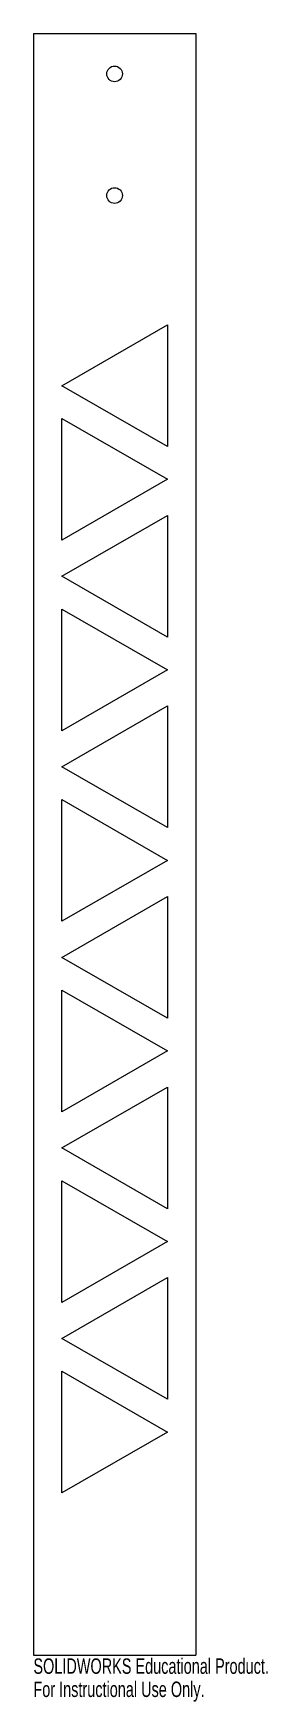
# Model space of a CAD drawing. Header units: inches. Extents: x -2 to 0.9, y -0.6 to 20.
import ezdxf

# ---------------------------------------------------------------- set-up
doc = ezdxf.new("R2010")
doc.units = ezdxf.units.IN
doc.header["$MEASUREMENT"] = 0
doc.styles.add('SLDTEXTSTYLE0', font='TXT', dxfattribs={"width": 0.7})

msp = doc.modelspace()

# ---------------------------------------------------------------- linework, layer by layer
at = {"color": 7, "linetype": 'Continuous', "lineweight": 15}
for p, q in [((-2, 20), (-2, 0)), ((-2, 20), (0, 20)), ((0, 20), (0, 0)), ((-1.65, 15.655), (-0.35, 16.406)), ((-0.35, 16.406), (-0.35, 14.905)), ((-0.35, 14.905), (-1.65, 15.655)), ((-1.65, 15.251), (-0.35, 14.501)), ((-1.65, 13.75), (-1.65, 15.251)), ((-0.35, 14.501), (-1.65, 13.75)), ((-1.65, 13.305), (-0.35, 14.056)), ((-0.35, 14.056), (-0.35, 12.555)), ((-0.35, 12.555), (-1.65, 13.305)), ((-1.65, 11.4), (-1.65, 12.901)), ((-1.65, 12.901), (-0.35, 12.151)), ((-0.35, 12.151), (-1.65, 11.4)), ((-1.65, 10.955), (-0.35, 11.706)), ((-0.35, 11.706), (-0.35, 10.205)), ((-0.35, 10.205), (-1.65, 10.955)), ((-1.65, 10.551), (-0.35, 9.801)), ((-1.65, 9.05), (-1.65, 10.551)), ((-0.35, 9.801), (-1.65, 9.05)), ((-1.65, 8.605), (-0.35, 9.356)), ((-0.35, 9.356), (-0.35, 7.855)), ((-0.35, 7.855), (-1.65, 8.605)), ((-1.65, 6.7), (-1.65, 8.201)), ((-1.65, 8.201), (-0.35, 7.451)), ((-0.35, 7.451), (-1.65, 6.7)), ((-1.65, 6.255), (-0.35, 7.006)), ((-0.35, 7.006), (-0.35, 5.505)), ((-0.35, 5.505), (-1.65, 6.255)), ((-1.65, 4.35), (-1.65, 5.851)), ((-1.65, 5.851), (-0.35, 5.101)), ((-0.35, 5.101), (-1.65, 4.35)), ((-1.65, 3.905), (-0.35, 4.656)), ((-0.35, 4.656), (-0.35, 3.155)), ((-0.35, 3.155), (-1.65, 3.905)), ((-1.65, 2), (-1.65, 3.501)), ((-1.65, 3.501), (-0.35, 2.751)), ((-0.35, 2.751), (-1.65, 2)), ((-2, 0), (0, 0))]:
    msp.add_line(p, q, dxfattribs=at)
for centre in [(-1, 19.5), (-1, 18)]:
    msp.add_circle(centre, 0.097, dxfattribs=at)

# ---------------------------------------------------------------- texts
at = {"color": 7, "linetype": 'Continuous', "char_height": 0.1903, "attachment_point": 1, "style": 'SLDTEXTSTYLE0'}
for s, insert in [('SOLIDWORKS Educational Product.', (-2, -0.04)), ('For Instructional Use Only.', (-2, -0.326))]:
    msp.add_mtext(s, dxfattribs=dict(at, insert=insert))

doc.saveas('drawing.dxf')
